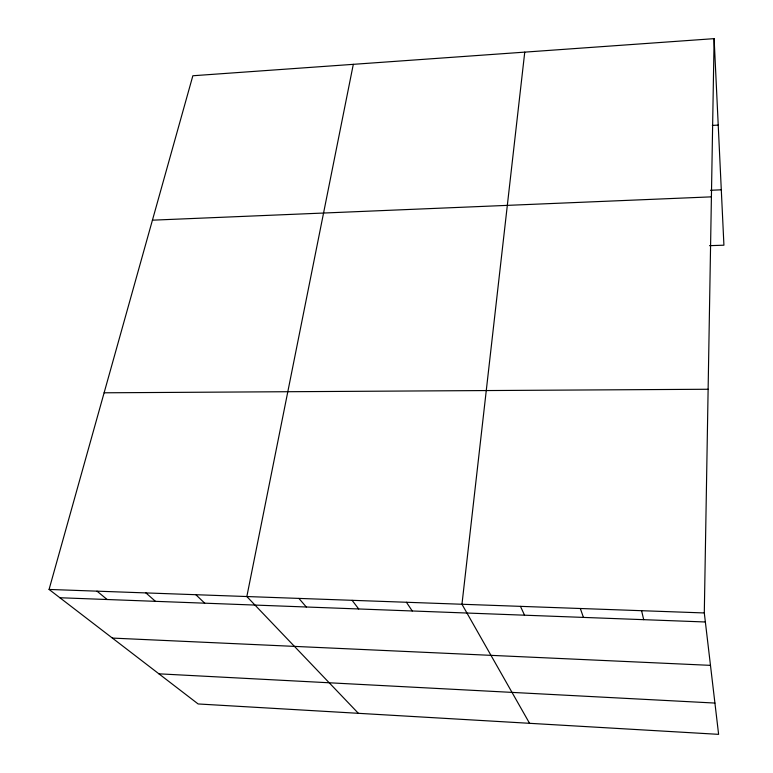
<?xml version="1.0" encoding="UTF-8"?>
<svg xmlns="http://www.w3.org/2000/svg" width="773" height="773" viewBox="0 0 773 773"><rect width="100%" height="100%" fill="white"/><g stroke="black" fill="none" stroke-linecap="round" stroke-linejoin="round"><path stroke-width="1.16" d="M704.3 612.95L714.117 38.65L192.854 75.754L49.076 589.441L198.139 703.961L718.61 734.35L704.3 612.95L49.076 589.441M524.751 52.129L461.964 604.264L529.563 723.315M353.309 64.333L246.838 596.543L358.372 713.315M712.32 125.419L718.223 125.1M710.484 190.284L721.296 189.81M152.426 220.179L711.411 196.854M709.508 245.669L723.924 245.196L714.117 38.65M104.113 392.8L708.126 389.254M59.869 597.742L705.363 621.985M112.385 638.083L710.474 665.36M158.909 673.824L714.919 703.063M97.002 591.161L107.176 599.519M145.913 592.92L155.45 601.336M195.849 594.708L204.71 603.182M298.9 598.408L306.311 606.998M352.092 600.321L358.72 608.969M406.424 602.264L412.251 610.979M520.471 606.361L524.538 615.192M580.33 608.506L583.441 617.405M641.59 610.709L643.696 619.666"/></g></svg>
